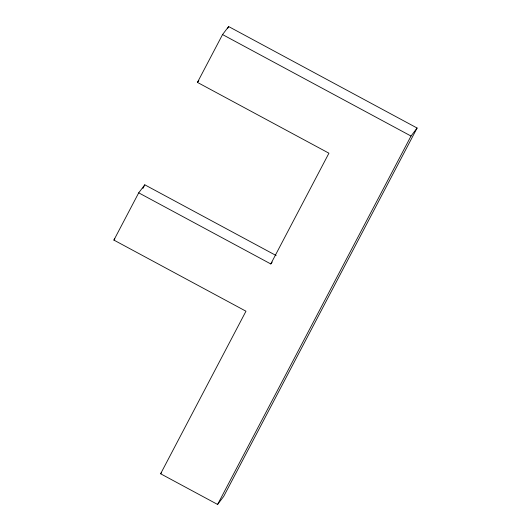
<?xml version="1.0" encoding="UTF-8"?>
<svg xmlns="http://www.w3.org/2000/svg" width="531" height="531" viewBox="0 0 531 531"><rect width="100%" height="100%" fill="white"/><g stroke="black" fill="none" stroke-linecap="round" stroke-linejoin="round"><path stroke-width="0.8" d="M138.71 192.833L270.783 263.947L328.928 153.2L197.439 82.398L222.549 34.568L228.635 26.55L417.1 128.031L223.684 496.432L217.597 504.45L160.621 473.771L245.972 311.206L113.899 240.092L138.71 192.833L144.797 184.815L276.14 255.537M142.892 188.445L144.797 184.815M227.494 28.727L228.635 26.55M217.597 504.45L411.014 136.049L417.1 128.031M197.439 82.398L198.846 80.546M113.899 240.092L114.835 238.857M270.783 263.947L272.184 262.095M160.621 473.771L161.557 472.537M222.549 34.568L411.014 136.049"/></g></svg>
